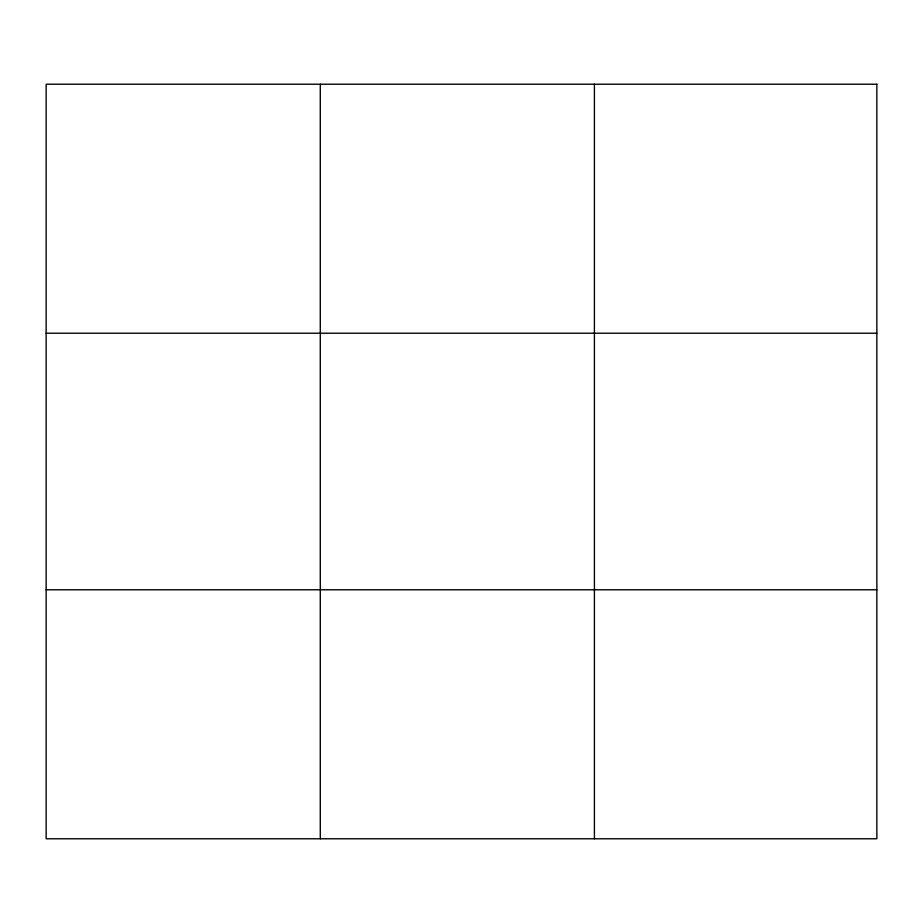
<?xml version="1.0" encoding="UTF-8"?>
<svg xmlns="http://www.w3.org/2000/svg" width="923" height="923" viewBox="0 0 923 923"><rect width="100%" height="100%" fill="white"/><g stroke="black" fill="none" stroke-linecap="round" stroke-linejoin="round"><path stroke-width="1.38" d="M320.281 84.224L320.281 838.776M594.412 84.224L594.412 838.776M46.15 333.226L876.85 333.226M46.15 589.774L876.85 589.774M876.85 84.224L876.85 838.776L46.15 838.776L46.15 84.224L876.85 84.224"/></g></svg>
